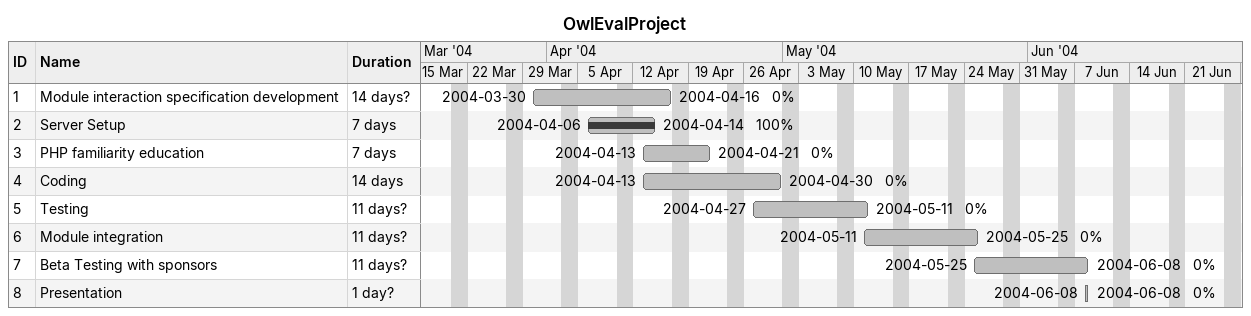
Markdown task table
OwlEvalProject

| ID | Task | Duration | Start | Finish | % complete |
|---|---|---|---|---|---|
| 1 | Module interaction specification development | 14d? | 2004-03-30 | 2004-04-16 | 0 |
| 2 | Server Setup | 7d | 2004-04-06 | 2004-04-14 | 100 |
| 3 | PHP familiarity education | 7d | 2004-04-13 | 2004-04-21 | 0 |
| 4 | Coding | 14d | 2004-04-13 | 2004-04-30 | 0 |
| 5 | Testing | 11d? | 2004-04-27 | 2004-05-11 | 0 |
| 6 | Module integration | 11d? | 2004-05-11 | 2004-05-25 | 0 |
| 7 | Beta Testing with sponsors | 11d? | 2004-05-25 | 2004-06-08 | 0 |
| 8 | Presentation | 1d? | 2004-06-08 | 2004-06-08 | 0 |
